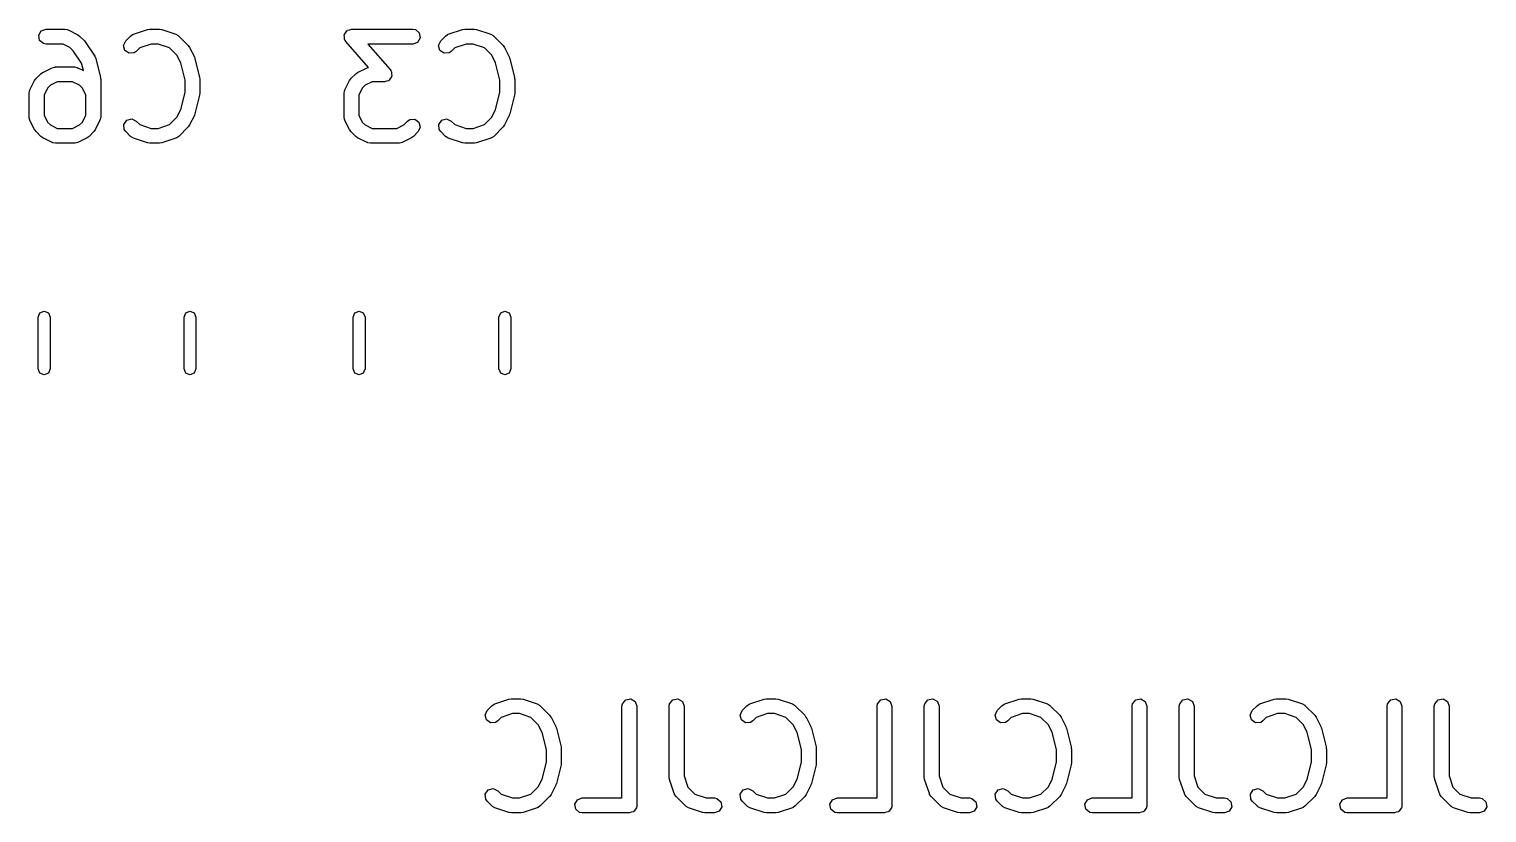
# Model space of a CAD drawing. Extents: x 26 to 45, y -136 to -27.
# Drawn here: x 26.44 to 41.14, y -135.78 to -127.88 of the extents above; entities that cross this region are included whole.
import ezdxf

# ---------------------------------------------------------------- set-up
doc = ezdxf.new("R2010")
doc.units = 0
doc.layers.add('BLACK', color=7, linetype='CONTINUOUS')

msp = doc.modelspace()

# ---------------------------------------------------------------- linework, layer by layer
at = {"layer": 'BLACK', "linetype": 'CONTINUOUS'}
for p, q in [((26.5407, -127.944), (26.5663, -127.9)), ((26.5496, -127.995), (26.5407, -127.944)), ((26.5889, -128.028), (26.5496, -127.995)), ((26.5663, -127.9), (26.6145, -127.882)), ((26.6145, -127.882), (26.805, -127.882)), ((26.805, -127.882), (26.8307, -127.887)), ((26.8307, -127.887), (26.8341, -127.89)), ((26.8341, -127.89), (26.8385, -127.89)), ((26.8385, -127.89), (26.9338, -127.938)), ((26.9338, -127.938), (26.9518, -127.951)), ((26.9518, -127.951), (26.9533, -127.952)), ((26.9533, -127.952), (27.0009, -128)), ((27.0009, -128), (27.0074, -128.009)), ((27.0074, -128.009), (27.0103, -128.011)), ((27.0103, -128.011), (27.1055, -128.154)), ((27.397, -128.046), (27.4186, -128)), ((27.4186, -128), (27.4663, -127.952)), ((27.4663, -127.952), (27.4876, -127.937)), ((27.4876, -127.937), (27.4921, -127.937)), ((27.4921, -127.937), (27.4956, -127.934)), ((27.4956, -127.934), (27.6384, -127.886)), ((27.6384, -127.886), (27.6606, -127.883)), ((27.6606, -127.883), (27.6621, -127.882)), ((27.6621, -127.882), (27.7574, -127.882)), ((27.7574, -127.882), (27.7795, -127.886)), ((27.7795, -127.886), (27.7811, -127.886)), ((27.7811, -127.886), (27.924, -127.934)), ((27.924, -127.934), (27.9469, -127.946)), ((27.9469, -127.946), (27.9492, -127.95)), ((27.9492, -127.95), (27.9533, -127.952)), ((27.9533, -127.952), (28.0485, -128.047)), ((29.6204, -127.944), (29.6234, -127.939)), ((29.6239, -127.964), (29.6204, -127.944)), ((29.6233, -127.933), (29.636, -127.917)), ((29.6234, -127.939), (29.6233, -127.933)), ((29.6244, -127.984), (29.6239, -127.964)), ((29.6288, -127.992), (29.6244, -127.984)), ((29.6293, -127.995), (29.6288, -127.992)), ((29.632, -127.997), (29.6293, -127.995)), ((29.6378, -128.007), (29.632, -127.997)), ((29.636, -127.917), (29.6461, -127.9)), ((29.8655, -128.267), (29.6378, -128.007)), ((29.6461, -127.9), (29.6517, -127.898)), ((29.6517, -127.898), (29.6554, -127.893)), ((29.6554, -127.893), (29.6753, -127.889)), ((29.6753, -127.889), (29.6943, -127.882)), ((29.6943, -127.882), (30.3133, -127.882)), ((30.3133, -127.882), (30.339, -127.887)), ((30.3615, -128.015), (30.3133, -128.032)), ((30.339, -127.887), (30.3783, -127.92)), ((30.3872, -127.97), (30.3615, -128.015)), ((30.3783, -127.92), (30.3872, -127.97)), ((30.572, -128.046), (30.5936, -128)), ((30.5936, -128), (30.6413, -127.952)), ((30.6413, -127.952), (30.6626, -127.937)), ((30.6626, -127.937), (30.6671, -127.937)), ((30.6671, -127.937), (30.6706, -127.934)), ((30.6706, -127.934), (30.8134, -127.886)), ((30.8134, -127.886), (30.8356, -127.883)), ((30.8356, -127.883), (30.8371, -127.882)), ((30.8371, -127.882), (30.9324, -127.882)), ((30.9324, -127.882), (30.9545, -127.886)), ((30.9545, -127.886), (30.9561, -127.886)), ((30.9561, -127.886), (31.099, -127.934)), ((31.099, -127.934), (31.1219, -127.946)), ((31.1219, -127.946), (31.1242, -127.95)), ((31.1242, -127.95), (31.1283, -127.952)), ((31.1283, -127.952), (31.2235, -128.047)), ((26.6145, -128.032), (26.5889, -128.028)), ((26.7873, -128.032), (26.6145, -128.032)), ((26.8558, -128.067), (26.7873, -128.032)), ((26.8896, -128.1), (26.8558, -128.067)), ((26.9735, -128.226), (26.8896, -128.1)), ((27.1055, -128.154), (27.1156, -128.177)), ((27.4102, -128.096), (27.397, -128.046)), ((27.4523, -128.125), (27.4102, -128.096)), ((27.5034, -128.121), (27.4523, -128.125)), ((27.5247, -128.106), (27.5034, -128.121)), ((27.5598, -128.071), (27.5247, -128.106)), ((27.6743, -128.032), (27.5598, -128.071)), ((27.7452, -128.032), (27.6743, -128.032)), ((27.8597, -128.071), (27.7452, -128.032)), ((27.9338, -128.145), (27.8597, -128.071)), ((27.9723, -128.222), (27.9338, -128.145)), ((28.0485, -128.047), (28.0614, -128.066)), ((28.0614, -128.066), (28.0626, -128.067)), ((28.0626, -128.067), (28.1102, -128.162)), ((28.1102, -128.162), (28.1139, -128.174)), ((30.3133, -128.032), (29.8596, -128.032)), ((29.8596, -128.032), (30.0841, -128.289)), ((30.5852, -128.096), (30.572, -128.046)), ((30.6273, -128.125), (30.5852, -128.096)), ((30.6784, -128.121), (30.6273, -128.125)), ((30.6997, -128.106), (30.6784, -128.121)), ((30.7348, -128.071), (30.6997, -128.106)), ((30.8493, -128.032), (30.7348, -128.071)), ((30.9202, -128.032), (30.8493, -128.032)), ((31.0347, -128.071), (30.9202, -128.032)), ((31.1088, -128.145), (31.0347, -128.071)), ((31.1473, -128.222), (31.1088, -128.145)), ((31.2235, -128.047), (31.2364, -128.066)), ((31.2364, -128.066), (31.2376, -128.067)), ((31.2376, -128.067), (31.2852, -128.162)), ((31.2852, -128.162), (31.2889, -128.174)), ((26.581, -128.319), (26.6762, -128.271)), ((26.6762, -128.271), (26.7012, -128.264)), ((26.7012, -128.264), (26.7055, -128.265)), ((26.7055, -128.265), (26.7098, -128.263)), ((26.7098, -128.263), (26.9002, -128.263)), ((26.9002, -128.263), (26.9259, -128.268)), ((26.9259, -128.268), (26.9293, -128.271)), ((26.9293, -128.271), (26.9338, -128.271)), ((26.9338, -128.271), (26.992, -128.3)), ((26.992, -128.3), (26.9735, -128.226)), ((27.1156, -128.177), (27.1159, -128.177)), ((27.1159, -128.177), (27.1635, -128.368)), ((28.0157, -128.395), (27.9723, -128.222)), ((28.1139, -128.174), (28.1159, -128.177)), ((28.1159, -128.177), (28.1635, -128.368)), ((29.756, -128.319), (29.8512, -128.271)), ((29.8512, -128.271), (29.8655, -128.267)), ((30.0841, -128.289), (30.0899, -128.299)), ((30.0899, -128.299), (30.0926, -128.301)), ((30.0926, -128.301), (30.0931, -128.304)), ((30.0931, -128.304), (30.0975, -128.311)), ((31.1907, -128.395), (31.1473, -128.222)), ((31.2889, -128.174), (31.2909, -128.177)), ((31.2909, -128.177), (31.3385, -128.368)), ((26.4522, -128.495), (26.4998, -128.4)), ((26.4998, -128.4), (26.5132, -128.382)), ((26.5132, -128.382), (26.5139, -128.381)), ((26.5139, -128.381), (26.5615, -128.333)), ((26.5615, -128.333), (26.5799, -128.32)), ((26.5799, -128.32), (26.581, -128.319)), ((26.6589, -128.448), (26.6285, -128.478)), ((26.7275, -128.413), (26.6589, -128.448)), ((26.8825, -128.413), (26.7275, -128.413)), ((26.951, -128.448), (26.8825, -128.413)), ((26.9815, -128.478), (26.951, -128.448)), ((27.1635, -128.368), (27.1645, -128.383)), ((27.1645, -128.383), (27.1657, -128.386)), ((27.1657, -128.386), (27.1657, -128.767)), ((28.0157, -128.52), (28.0157, -128.395)), ((28.1635, -128.368), (28.1645, -128.383)), ((28.1645, -128.383), (28.1657, -128.386)), ((28.1657, -128.386), (28.1657, -128.529)), ((29.6272, -128.495), (29.6748, -128.4)), ((29.6748, -128.4), (29.6882, -128.382)), ((29.6882, -128.382), (29.6889, -128.381)), ((29.6889, -128.381), (29.7365, -128.333)), ((29.7365, -128.333), (29.7549, -128.32)), ((29.7549, -128.32), (29.756, -128.319)), ((29.8339, -128.448), (29.8035, -128.478)), ((29.9025, -128.413), (29.8339, -128.448)), ((30.0276, -128.413), (29.9025, -128.413)), ((30.0466, -128.406), (30.0276, -128.413)), ((30.0665, -128.402), (30.0466, -128.406)), ((30.0702, -128.398), (30.0665, -128.402)), ((30.0758, -128.396), (30.0702, -128.398)), ((30.0859, -128.378), (30.0758, -128.396)), ((30.0986, -128.363), (30.0859, -128.378)), ((30.0975, -128.311), (30.098, -128.331)), ((30.098, -128.331), (30.1015, -128.351)), ((30.1015, -128.351), (30.0985, -128.357)), ((30.0985, -128.357), (30.0986, -128.363)), ((31.1907, -128.52), (31.1907, -128.395)), ((31.3385, -128.368), (31.3395, -128.383)), ((31.3395, -128.383), (31.3407, -128.386)), ((31.3407, -128.386), (31.3407, -128.529)), ((26.4443, -128.529), (26.4488, -128.503)), ((26.4443, -128.767), (26.4443, -128.529)), ((26.4488, -128.503), (26.4517, -128.5)), ((26.4517, -128.5), (26.4522, -128.495)), ((26.6285, -128.478), (26.5943, -128.547)), ((26.5943, -128.547), (26.5943, -128.749)), ((27.0157, -128.547), (26.9815, -128.478)), ((27.0157, -128.749), (27.0157, -128.547)), ((27.9723, -128.693), (28.0157, -128.52)), ((28.1635, -128.547), (28.1159, -128.737)), ((28.1657, -128.529), (28.1631, -128.544)), ((28.1631, -128.544), (28.1635, -128.547)), ((29.6193, -128.529), (29.6238, -128.503)), ((29.6193, -128.767), (29.6193, -128.529)), ((29.6238, -128.503), (29.6267, -128.5)), ((29.6267, -128.5), (29.6272, -128.495)), ((29.8035, -128.478), (29.7693, -128.547)), ((29.7693, -128.547), (29.7693, -128.749)), ((31.1473, -128.693), (31.1907, -128.52)), ((31.3385, -128.547), (31.2909, -128.737)), ((31.3407, -128.529), (31.3381, -128.544)), ((31.3381, -128.544), (31.3385, -128.547)), ((26.5943, -128.749), (26.6285, -128.818)), ((26.9815, -128.818), (27.0157, -128.749)), ((27.9338, -128.77), (27.9723, -128.693)), ((28.1106, -128.749), (28.1102, -128.753)), ((28.1159, -128.737), (28.1106, -128.749)), ((29.7693, -128.749), (29.8035, -128.818)), ((31.1088, -128.77), (31.1473, -128.693)), ((31.2856, -128.749), (31.2852, -128.753)), ((31.2909, -128.737), (31.2856, -128.749)), ((26.4458, -128.771), (26.4443, -128.767)), ((26.4448, -128.775), (26.4458, -128.771)), ((26.4522, -128.8), (26.4448, -128.775)), ((26.4998, -128.896), (26.4522, -128.8)), ((26.501, -128.897), (26.4998, -128.896)), ((26.5139, -128.915), (26.501, -128.897)), ((26.6285, -128.818), (26.6589, -128.848)), ((26.6589, -128.848), (26.7275, -128.882)), ((26.7275, -128.882), (26.8825, -128.882)), ((26.8825, -128.882), (26.951, -128.848)), ((26.951, -128.848), (26.9815, -128.818)), ((27.1102, -128.896), (27.0968, -128.914)), ((27.1578, -128.8), (27.1102, -128.896)), ((27.1583, -128.796), (27.1578, -128.8)), ((27.1612, -128.793), (27.1583, -128.796)), ((27.1657, -128.767), (27.1612, -128.793)), ((27.3992, -128.843), (27.4286, -128.801)), ((27.4037, -128.894), (27.3992, -128.843)), ((27.4186, -128.915), (27.4037, -128.894)), ((27.4286, -128.801), (27.4782, -128.787)), ((27.4782, -128.787), (27.5247, -128.809)), ((27.5247, -128.809), (27.5598, -128.844)), ((27.5598, -128.844), (27.6743, -128.882)), ((27.6743, -128.882), (27.7452, -128.882)), ((27.7452, -128.882), (27.8597, -128.844)), ((27.8597, -128.844), (27.9338, -128.77)), ((28.0485, -128.868), (27.9533, -128.963)), ((28.0492, -128.866), (28.0485, -128.868)), ((28.0626, -128.848), (28.0492, -128.866)), ((28.1102, -128.753), (28.0626, -128.848)), ((29.6208, -128.771), (29.6193, -128.767)), ((29.6198, -128.775), (29.6208, -128.771)), ((29.6272, -128.8), (29.6198, -128.775)), ((29.6748, -128.896), (29.6272, -128.8)), ((29.676, -128.897), (29.6748, -128.896)), ((29.6889, -128.915), (29.676, -128.897)), ((29.8035, -128.818), (29.8339, -128.848)), ((29.8339, -128.848), (29.9025, -128.882)), ((29.9025, -128.882), (30.1528, -128.882)), ((30.1528, -128.882), (30.2213, -128.848)), ((30.2213, -128.848), (30.2603, -128.809)), ((30.2603, -128.809), (30.2816, -128.794)), ((30.2816, -128.794), (30.3327, -128.79)), ((30.3327, -128.79), (30.3748, -128.819)), ((30.388, -128.869), (30.3664, -128.915)), ((30.3748, -128.819), (30.388, -128.869)), ((30.5742, -128.843), (30.6036, -128.801)), ((30.5787, -128.894), (30.5742, -128.843)), ((30.5936, -128.915), (30.5787, -128.894)), ((30.6036, -128.801), (30.6532, -128.787)), ((30.6532, -128.787), (30.6997, -128.809)), ((30.6997, -128.809), (30.7348, -128.844)), ((30.7348, -128.844), (30.8493, -128.882)), ((30.8493, -128.882), (30.9202, -128.882)), ((30.9202, -128.882), (31.0347, -128.844)), ((31.0347, -128.844), (31.1088, -128.77)), ((31.2235, -128.868), (31.1283, -128.963)), ((31.2242, -128.866), (31.2235, -128.868)), ((31.2376, -128.848), (31.2242, -128.866)), ((31.2852, -128.753), (31.2376, -128.848)), ((26.5615, -128.963), (26.5139, -128.915)), ((26.563, -128.963), (26.5615, -128.963)), ((26.581, -128.977), (26.563, -128.963)), ((26.6762, -129.024), (26.581, -128.977)), ((26.6807, -129.025), (26.6762, -129.024)), ((26.6841, -129.028), (26.6807, -129.025)), ((26.7098, -129.032), (26.6841, -129.028)), ((26.9002, -129.032), (26.7098, -129.032)), ((26.9045, -129.031), (26.9002, -129.032)), ((26.9088, -129.032), (26.9045, -129.031)), ((26.9338, -129.024), (26.9088, -129.032)), ((27.029, -128.977), (26.9338, -129.024)), ((27.0301, -128.976), (27.029, -128.977)), ((27.0485, -128.963), (27.0301, -128.976)), ((27.0961, -128.915), (27.0485, -128.963)), ((27.0968, -128.914), (27.0961, -128.915)), ((27.4663, -128.963), (27.4186, -128.915)), ((27.4703, -128.965), (27.4663, -128.963)), ((27.4727, -128.969), (27.4703, -128.965)), ((27.4956, -128.981), (27.4727, -128.969)), ((27.6384, -129.029), (27.4956, -128.981)), ((27.6401, -129.028), (27.6384, -129.029)), ((27.6621, -129.032), (27.6401, -129.028)), ((27.7574, -129.032), (27.6621, -129.032)), ((27.7589, -129.032), (27.7574, -129.032)), ((27.7811, -129.029), (27.7589, -129.032)), ((27.924, -128.981), (27.7811, -129.029)), ((27.9275, -128.978), (27.924, -128.981)), ((27.9319, -128.978), (27.9275, -128.978)), ((27.9533, -128.963), (27.9319, -128.978)), ((29.7365, -128.963), (29.6889, -128.915)), ((29.738, -128.963), (29.7365, -128.963)), ((29.756, -128.977), (29.738, -128.963)), ((29.8512, -129.024), (29.756, -128.977)), ((29.8557, -129.025), (29.8512, -129.024)), ((29.8591, -129.028), (29.8557, -129.025)), ((29.8848, -129.032), (29.8591, -129.028)), ((30.1705, -129.032), (29.8848, -129.032)), ((30.1747, -129.031), (30.1705, -129.032)), ((30.1791, -129.032), (30.1747, -129.031)), ((30.204, -129.024), (30.1791, -129.032)), ((30.2993, -128.977), (30.204, -129.024)), ((30.3004, -128.976), (30.2993, -128.977)), ((30.3187, -128.963), (30.3004, -128.976)), ((30.3664, -128.915), (30.3187, -128.963)), ((30.6413, -128.963), (30.5936, -128.915)), ((30.6453, -128.965), (30.6413, -128.963)), ((30.6477, -128.969), (30.6453, -128.965)), ((30.6706, -128.981), (30.6477, -128.969)), ((30.8134, -129.029), (30.6706, -128.981)), ((30.8151, -129.028), (30.8134, -129.029)), ((30.8371, -129.032), (30.8151, -129.028)), ((30.9324, -129.032), (30.8371, -129.032)), ((30.9339, -129.032), (30.9324, -129.032)), ((30.9561, -129.029), (30.9339, -129.032)), ((31.099, -128.981), (30.9561, -129.029)), ((31.1025, -128.978), (31.099, -128.981)), ((31.1069, -128.978), (31.1025, -128.978)), ((31.1283, -128.963), (31.1069, -128.978)), ((26.536, -130.784), (26.5536, -130.741)), ((26.536, -131.306), (26.536, -130.784)), ((26.5536, -130.741), (26.596, -130.724)), ((26.596, -130.724), (26.6384, -130.741)), ((26.6384, -130.741), (26.656, -130.784)), ((26.656, -130.784), (26.656, -131.306)), ((28.006, -130.784), (28.0236, -130.741)), ((28.006, -131.306), (28.006, -130.784)), ((28.0236, -130.741), (28.066, -130.724)), ((28.066, -130.724), (28.1084, -130.741)), ((28.1084, -130.741), (28.126, -130.784)), ((28.126, -130.784), (28.126, -131.306)), ((29.711, -130.784), (29.7286, -130.741)), ((29.711, -131.306), (29.711, -130.784)), ((29.7286, -130.741), (29.771, -130.724)), ((29.771, -130.724), (29.8134, -130.741)), ((29.8134, -130.741), (29.831, -130.784)), ((29.831, -130.784), (29.831, -131.306)), ((31.181, -130.784), (31.1986, -130.741)), ((31.181, -131.306), (31.181, -130.784)), ((31.1986, -130.741), (31.241, -130.724)), ((31.241, -130.724), (31.2834, -130.741)), ((31.2834, -130.741), (31.301, -130.784)), ((31.301, -130.784), (31.301, -131.306)), ((26.5536, -131.349), (26.536, -131.306)), ((26.596, -131.366), (26.5536, -131.349)), ((26.6384, -131.349), (26.596, -131.366)), ((26.656, -131.306), (26.6384, -131.349)), ((28.0236, -131.349), (28.006, -131.306)), ((28.066, -131.366), (28.0236, -131.349)), ((28.1084, -131.349), (28.066, -131.366)), ((28.126, -131.306), (28.1084, -131.349)), ((29.7286, -131.349), (29.711, -131.306)), ((29.771, -131.366), (29.7286, -131.349)), ((29.8134, -131.349), (29.771, -131.366)), ((29.831, -131.306), (29.8134, -131.349)), ((31.1986, -131.349), (31.181, -131.306)), ((31.241, -131.366), (31.1986, -131.349)), ((31.2834, -131.349), (31.241, -131.366)), ((31.301, -131.306), (31.2834, -131.349)), ((31.0409, -134.796), (31.0626, -134.75)), ((31.0626, -134.75), (31.1102, -134.702)), ((31.1102, -134.702), (31.1315, -134.687)), ((31.1315, -134.687), (31.136, -134.687)), ((31.136, -134.687), (31.1395, -134.684)), ((31.1395, -134.684), (31.2824, -134.636)), ((31.2824, -134.636), (31.3046, -134.633)), ((31.3046, -134.633), (31.3061, -134.632)), ((31.3061, -134.632), (31.4013, -134.632)), ((31.4013, -134.632), (31.4234, -134.636)), ((31.4234, -134.636), (31.4251, -134.636)), ((31.4251, -134.636), (31.5679, -134.684)), ((31.5679, -134.684), (31.5908, -134.696)), ((31.5908, -134.696), (31.5932, -134.7)), ((31.5932, -134.7), (31.5972, -134.702)), ((31.5972, -134.702), (31.6925, -134.797)), ((32.4216, -134.707), (32.4261, -134.682)), ((32.4216, -135.632), (32.4216, -134.707)), ((32.4261, -134.682), (32.4591, -134.642)), ((32.4591, -134.642), (32.5096, -134.634)), ((32.5096, -134.634), (32.554, -134.659)), ((32.554, -134.659), (32.5716, -134.707)), ((32.5716, -134.707), (32.5716, -135.707)), ((32.8978, -134.707), (32.9023, -134.682)), ((32.8978, -135.422), (32.8978, -134.707)), ((32.9023, -134.682), (32.9353, -134.642)), ((32.9353, -134.642), (32.9858, -134.634)), ((32.9858, -134.634), (33.0302, -134.659)), ((33.0302, -134.659), (33.0478, -134.707)), ((33.0478, -134.707), (33.0478, -135.409)), ((33.6123, -134.796), (33.634, -134.75)), ((33.634, -134.75), (33.6816, -134.702)), ((33.6816, -134.702), (33.703, -134.687)), ((33.703, -134.687), (33.7074, -134.687)), ((33.7074, -134.687), (33.7109, -134.684)), ((33.7109, -134.684), (33.8538, -134.636)), ((33.8538, -134.636), (33.876, -134.633)), ((33.876, -134.633), (33.8775, -134.632)), ((33.8775, -134.632), (33.9728, -134.632)), ((33.9728, -134.632), (33.9948, -134.636)), ((33.9948, -134.636), (33.9965, -134.636)), ((33.9965, -134.636), (34.1393, -134.684)), ((34.1393, -134.684), (34.1622, -134.696)), ((34.1622, -134.696), (34.1646, -134.7)), ((34.1646, -134.7), (34.1687, -134.702)), ((34.1687, -134.702), (34.2639, -134.797)), ((34.993, -134.707), (34.9975, -134.682)), ((34.993, -135.632), (34.993, -134.707)), ((34.9975, -134.682), (35.0305, -134.642)), ((35.0305, -134.642), (35.081, -134.634)), ((35.081, -134.634), (35.1255, -134.659)), ((35.1255, -134.659), (35.143, -134.707)), ((35.143, -134.707), (35.143, -135.707)), ((35.4692, -134.707), (35.4737, -134.682)), ((35.4692, -135.422), (35.4692, -134.707)), ((35.4737, -134.682), (35.5067, -134.642)), ((35.5067, -134.642), (35.5572, -134.634)), ((35.5572, -134.634), (35.6016, -134.659)), ((35.6016, -134.659), (35.6192, -134.707)), ((35.6192, -134.707), (35.6192, -135.409)), ((36.1838, -134.796), (36.2054, -134.75)), ((36.2054, -134.75), (36.2531, -134.702)), ((36.2531, -134.702), (36.2744, -134.687)), ((36.2744, -134.687), (36.2789, -134.687)), ((36.2789, -134.687), (36.2824, -134.684)), ((36.2824, -134.684), (36.4252, -134.636)), ((36.4252, -134.636), (36.4474, -134.633)), ((36.4474, -134.633), (36.449, -134.632)), ((36.449, -134.632), (36.5442, -134.632)), ((36.5442, -134.632), (36.5663, -134.636)), ((36.5663, -134.636), (36.5679, -134.636)), ((36.5679, -134.636), (36.7108, -134.684)), ((36.7108, -134.684), (36.7337, -134.696)), ((36.7337, -134.696), (36.736, -134.7)), ((36.736, -134.7), (36.7401, -134.702)), ((36.7401, -134.702), (36.8353, -134.797)), ((37.5644, -134.707), (37.569, -134.682)), ((37.5644, -135.632), (37.5644, -134.707)), ((37.569, -134.682), (37.6019, -134.642)), ((37.6019, -134.642), (37.6525, -134.634)), ((37.6525, -134.634), (37.6969, -134.659)), ((37.6969, -134.659), (37.7144, -134.707)), ((37.7144, -134.707), (37.7144, -135.707)), ((38.0406, -134.707), (38.0451, -134.682)), ((38.0406, -135.422), (38.0406, -134.707)), ((38.0451, -134.682), (38.0781, -134.642)), ((38.0781, -134.642), (38.1286, -134.634)), ((38.1286, -134.634), (38.1731, -134.659)), ((38.1731, -134.659), (38.1906, -134.707)), ((38.1906, -134.707), (38.1906, -135.409)), ((38.7552, -134.796), (38.7769, -134.75)), ((38.7769, -134.75), (38.8245, -134.702)), ((38.8245, -134.702), (38.8458, -134.687)), ((38.8458, -134.687), (38.8503, -134.687)), ((38.8503, -134.687), (38.8538, -134.684)), ((38.8538, -134.684), (38.9967, -134.636)), ((38.9967, -134.636), (39.0188, -134.633)), ((39.0188, -134.633), (39.0204, -134.632)), ((39.0204, -134.632), (39.1156, -134.632)), ((39.1156, -134.632), (39.1377, -134.636)), ((39.1377, -134.636), (39.1393, -134.636)), ((39.1393, -134.636), (39.2822, -134.684)), ((39.2822, -134.684), (39.3051, -134.696)), ((39.3051, -134.696), (39.3074, -134.7)), ((39.3074, -134.7), (39.3115, -134.702)), ((39.3115, -134.702), (39.4067, -134.797)), ((40.1359, -134.707), (40.1404, -134.682)), ((40.1359, -135.632), (40.1359, -134.707)), ((40.1404, -134.682), (40.1734, -134.642)), ((40.1734, -134.642), (40.2239, -134.634)), ((40.2239, -134.634), (40.2683, -134.659)), ((40.2683, -134.659), (40.2859, -134.707)), ((40.2859, -134.707), (40.2859, -135.707)), ((40.612, -134.707), (40.6166, -134.682)), ((40.612, -135.422), (40.612, -134.707)), ((40.6166, -134.682), (40.6495, -134.642)), ((40.6495, -134.642), (40.7001, -134.634)), ((40.7001, -134.634), (40.7445, -134.659)), ((40.7445, -134.659), (40.762, -134.707)), ((40.762, -134.707), (40.762, -135.409)), ((31.0542, -134.846), (31.0409, -134.796)), ((31.0962, -134.875), (31.0542, -134.846)), ((31.1473, -134.871), (31.0962, -134.875)), ((31.1687, -134.856), (31.1473, -134.871)), ((31.2038, -134.821), (31.1687, -134.856)), ((31.3183, -134.782), (31.2038, -134.821)), ((31.3892, -134.782), (31.3183, -134.782)), ((31.5037, -134.821), (31.3892, -134.782)), ((31.5778, -134.895), (31.5037, -134.821)), ((31.6163, -134.972), (31.5778, -134.895)), ((31.6925, -134.797), (31.7053, -134.816)), ((31.7053, -134.816), (31.7065, -134.817)), ((31.7065, -134.817), (31.7541, -134.912)), ((31.7541, -134.912), (31.7578, -134.924)), ((33.6256, -134.846), (33.6123, -134.796)), ((33.6676, -134.875), (33.6256, -134.846)), ((33.7187, -134.871), (33.6676, -134.875)), ((33.7401, -134.856), (33.7187, -134.871)), ((33.7752, -134.821), (33.7401, -134.856)), ((33.8897, -134.782), (33.7752, -134.821)), ((33.9606, -134.782), (33.8897, -134.782)), ((34.0751, -134.821), (33.9606, -134.782)), ((34.1492, -134.895), (34.0751, -134.821)), ((34.1877, -134.972), (34.1492, -134.895)), ((34.2639, -134.797), (34.2768, -134.816)), ((34.2768, -134.816), (34.2779, -134.817)), ((34.2779, -134.817), (34.3256, -134.912)), ((34.3256, -134.912), (34.3292, -134.924)), ((36.197, -134.846), (36.1838, -134.796)), ((36.2391, -134.875), (36.197, -134.846)), ((36.2902, -134.871), (36.2391, -134.875)), ((36.3115, -134.856), (36.2902, -134.871)), ((36.3466, -134.821), (36.3115, -134.856)), ((36.4611, -134.782), (36.3466, -134.821)), ((36.532, -134.782), (36.4611, -134.782)), ((36.6465, -134.821), (36.532, -134.782)), ((36.7206, -134.895), (36.6465, -134.821)), ((36.7591, -134.972), (36.7206, -134.895)), ((36.8353, -134.797), (36.8482, -134.816)), ((36.8482, -134.816), (36.8494, -134.817)), ((36.8494, -134.817), (36.897, -134.912)), ((36.897, -134.912), (36.9007, -134.924)), ((38.7685, -134.846), (38.7552, -134.796)), ((38.8105, -134.875), (38.7685, -134.846)), ((38.8616, -134.871), (38.8105, -134.875)), ((38.8829, -134.856), (38.8616, -134.871)), ((38.918, -134.821), (38.8829, -134.856)), ((39.0326, -134.782), (38.918, -134.821)), ((39.1034, -134.782), (39.0326, -134.782)), ((39.218, -134.821), (39.1034, -134.782)), ((39.2921, -134.895), (39.218, -134.821)), ((39.3306, -134.972), (39.2921, -134.895)), ((39.4067, -134.797), (39.4196, -134.816)), ((39.4196, -134.816), (39.4208, -134.817)), ((39.4208, -134.817), (39.4684, -134.912)), ((39.4684, -134.912), (39.4721, -134.924)), ((31.6597, -135.145), (31.6163, -134.972)), ((31.7578, -134.924), (31.7598, -134.927)), ((31.7598, -134.927), (31.8074, -135.118)), ((34.2311, -135.145), (34.1877, -134.972)), ((34.3292, -134.924), (34.3312, -134.927)), ((34.3312, -134.927), (34.3789, -135.118)), ((36.8025, -135.145), (36.7591, -134.972)), ((36.9007, -134.924), (36.9027, -134.927)), ((36.9027, -134.927), (36.9503, -135.118)), ((39.374, -135.145), (39.3306, -134.972)), ((39.4721, -134.924), (39.4741, -134.927)), ((39.4741, -134.927), (39.5217, -135.118)), ((31.6597, -135.27), (31.6597, -135.145)), ((31.8074, -135.118), (31.8085, -135.133)), ((31.8085, -135.133), (31.8097, -135.136)), ((31.8097, -135.136), (31.8097, -135.279)), ((34.2311, -135.27), (34.2311, -135.145)), ((34.3789, -135.118), (34.3799, -135.133)), ((34.3799, -135.133), (34.3811, -135.136)), ((34.3811, -135.136), (34.3811, -135.279)), ((36.8025, -135.27), (36.8025, -135.145)), ((36.9503, -135.118), (36.9513, -135.133)), ((36.9513, -135.133), (36.9525, -135.136)), ((36.9525, -135.136), (36.9525, -135.279)), ((39.374, -135.27), (39.374, -135.145)), ((39.5217, -135.118), (39.5228, -135.133)), ((39.5228, -135.133), (39.524, -135.136)), ((39.524, -135.136), (39.524, -135.279)), ((31.6163, -135.443), (31.6597, -135.27)), ((31.8074, -135.297), (31.7598, -135.487)), ((31.8097, -135.279), (31.8071, -135.294)), ((31.8071, -135.294), (31.8074, -135.297)), ((34.1877, -135.443), (34.2311, -135.27)), ((34.3789, -135.297), (34.3312, -135.487)), ((34.3811, -135.279), (34.3785, -135.294)), ((34.3785, -135.294), (34.3789, -135.297)), ((36.7591, -135.443), (36.8025, -135.27)), ((36.9503, -135.297), (36.9027, -135.487)), ((36.9525, -135.279), (36.9499, -135.294)), ((36.9499, -135.294), (36.9503, -135.297)), ((39.3306, -135.443), (39.374, -135.27)), ((39.5217, -135.297), (39.4741, -135.487)), ((39.524, -135.279), (39.5214, -135.294)), ((39.5214, -135.294), (39.5217, -135.297)), ((31.5778, -135.52), (31.6163, -135.443)), ((31.7541, -135.503), (31.7065, -135.598)), ((31.7545, -135.499), (31.7541, -135.503)), ((31.7598, -135.487), (31.7545, -135.499)), ((32.8983, -135.423), (32.8978, -135.422)), ((32.9016, -135.445), (32.8983, -135.423)), ((32.9492, -135.588), (32.9016, -135.445)), ((33.0478, -135.409), (33.0859, -135.524)), ((34.1492, -135.52), (34.1877, -135.443)), ((34.3256, -135.503), (34.2779, -135.598)), ((34.326, -135.499), (34.3256, -135.503)), ((34.3312, -135.487), (34.326, -135.499)), ((35.4697, -135.423), (35.4692, -135.422)), ((35.473, -135.445), (35.4697, -135.423)), ((35.5207, -135.588), (35.473, -135.445)), ((35.6192, -135.409), (35.6574, -135.524)), ((36.7206, -135.52), (36.7591, -135.443)), ((36.897, -135.503), (36.8494, -135.598)), ((36.8974, -135.499), (36.897, -135.503)), ((36.9027, -135.487), (36.8974, -135.499)), ((38.0412, -135.423), (38.0406, -135.422)), ((38.0445, -135.445), (38.0412, -135.423)), ((38.0921, -135.588), (38.0445, -135.445)), ((38.1906, -135.409), (38.2288, -135.524)), ((39.2921, -135.52), (39.3306, -135.443)), ((39.4684, -135.503), (39.4208, -135.598)), ((39.4688, -135.499), (39.4684, -135.503)), ((39.4741, -135.487), (39.4688, -135.499)), ((40.6126, -135.423), (40.612, -135.422)), ((40.6159, -135.445), (40.6126, -135.423)), ((40.6635, -135.588), (40.6159, -135.445)), ((40.762, -135.409), (40.8002, -135.524)), ((31.0432, -135.593), (31.0726, -135.551)), ((31.0476, -135.644), (31.0432, -135.593)), ((31.0626, -135.665), (31.0476, -135.644)), ((31.0726, -135.551), (31.1222, -135.537)), ((31.1222, -135.537), (31.1687, -135.559)), ((31.1687, -135.559), (31.2038, -135.594)), ((31.2038, -135.594), (31.3183, -135.632)), ((31.3183, -135.632), (31.3892, -135.632)), ((31.3892, -135.632), (31.5037, -135.594)), ((31.5037, -135.594), (31.5778, -135.52)), ((31.6925, -135.618), (31.5972, -135.713)), ((31.6932, -135.616), (31.6925, -135.618)), ((31.7065, -135.598), (31.6932, -135.616)), ((31.9465, -135.694), (31.9722, -135.65)), ((31.9722, -135.65), (32.0204, -135.632)), ((32.0204, -135.632), (32.4216, -135.632)), ((32.952, -135.592), (32.9492, -135.588)), ((32.9524, -135.596), (32.952, -135.592)), ((32.9673, -135.618), (32.9524, -135.596)), ((33.0626, -135.713), (32.9673, -135.618)), ((33.0859, -135.524), (33.1561, -135.594)), ((33.1561, -135.594), (33.2706, -135.632)), ((33.2706, -135.632), (33.3537, -135.632)), ((33.3537, -135.632), (33.3794, -135.637)), ((33.3794, -135.637), (33.4187, -135.67)), ((33.6146, -135.593), (33.644, -135.551)), ((33.6191, -135.644), (33.6146, -135.593)), ((33.634, -135.665), (33.6191, -135.644)), ((33.644, -135.551), (33.6936, -135.537)), ((33.6936, -135.537), (33.7401, -135.559)), ((33.7401, -135.559), (33.7752, -135.594)), ((33.7752, -135.594), (33.8897, -135.632)), ((33.8897, -135.632), (33.9606, -135.632)), ((33.9606, -135.632), (34.0751, -135.594)), ((34.0751, -135.594), (34.1492, -135.52)), ((34.2639, -135.618), (34.1687, -135.713)), ((34.2646, -135.616), (34.2639, -135.618)), ((34.2779, -135.598), (34.2646, -135.616)), ((34.5179, -135.694), (34.5436, -135.65)), ((34.5436, -135.65), (34.5918, -135.632)), ((34.5918, -135.632), (34.993, -135.632)), ((35.5234, -135.592), (35.5207, -135.588)), ((35.5238, -135.596), (35.5234, -135.592)), ((35.5388, -135.618), (35.5238, -135.596)), ((35.634, -135.713), (35.5388, -135.618)), ((35.6574, -135.524), (35.7276, -135.594)), ((35.7276, -135.594), (35.8421, -135.632)), ((35.8421, -135.632), (35.9251, -135.632)), ((35.9251, -135.632), (35.9508, -135.637)), ((35.9508, -135.637), (35.9901, -135.67)), ((36.186, -135.593), (36.2155, -135.551)), ((36.1905, -135.644), (36.186, -135.593)), ((36.2054, -135.665), (36.1905, -135.644)), ((36.2155, -135.551), (36.265, -135.537)), ((36.265, -135.537), (36.3115, -135.559)), ((36.3115, -135.559), (36.3466, -135.594)), ((36.3466, -135.594), (36.4611, -135.632)), ((36.4611, -135.632), (36.532, -135.632)), ((36.532, -135.632), (36.6465, -135.594)), ((36.6465, -135.594), (36.7206, -135.52)), ((36.8353, -135.618), (36.7401, -135.713)), ((36.836, -135.616), (36.8353, -135.618)), ((36.8494, -135.598), (36.836, -135.616)), ((37.0894, -135.694), (37.115, -135.65)), ((37.115, -135.65), (37.1632, -135.632)), ((37.1632, -135.632), (37.5644, -135.632)), ((38.0949, -135.592), (38.0921, -135.588)), ((38.0953, -135.596), (38.0949, -135.592)), ((38.1102, -135.618), (38.0953, -135.596)), ((38.2054, -135.713), (38.1102, -135.618)), ((38.2288, -135.524), (38.299, -135.594)), ((38.299, -135.594), (38.4135, -135.632)), ((38.4135, -135.632), (38.4966, -135.632)), ((38.4966, -135.632), (38.5222, -135.637)), ((38.5222, -135.637), (38.5615, -135.67)), ((38.7575, -135.593), (38.7869, -135.551)), ((38.7619, -135.644), (38.7575, -135.593)), ((38.7769, -135.665), (38.7619, -135.644)), ((38.7869, -135.551), (38.8364, -135.537)), ((38.8364, -135.537), (38.8829, -135.559)), ((38.8829, -135.559), (38.918, -135.594)), ((38.918, -135.594), (39.0326, -135.632)), ((39.0326, -135.632), (39.1034, -135.632)), ((39.1034, -135.632), (39.218, -135.594)), ((39.218, -135.594), (39.2921, -135.52)), ((39.4067, -135.618), (39.3115, -135.713)), ((39.4074, -135.616), (39.4067, -135.618)), ((39.4208, -135.598), (39.4074, -135.616)), ((39.6608, -135.694), (39.6865, -135.65)), ((39.6865, -135.65), (39.7347, -135.632)), ((39.7347, -135.632), (40.1359, -135.632)), ((40.6663, -135.592), (40.6635, -135.588)), ((40.6667, -135.596), (40.6663, -135.592)), ((40.6816, -135.618), (40.6667, -135.596)), ((40.7769, -135.713), (40.6816, -135.618)), ((40.8002, -135.524), (40.8704, -135.594)), ((40.8704, -135.594), (40.9849, -135.632)), ((40.9849, -135.632), (41.068, -135.632)), ((41.068, -135.632), (41.0937, -135.637)), ((41.0937, -135.637), (41.133, -135.67)), ((31.1102, -135.713), (31.0626, -135.665)), ((31.1143, -135.715), (31.1102, -135.713)), ((31.1166, -135.719), (31.1143, -135.715)), ((31.1395, -135.731), (31.1166, -135.719)), ((31.2824, -135.779), (31.1395, -135.731)), ((31.284, -135.778), (31.2824, -135.779)), ((31.3061, -135.782), (31.284, -135.778)), ((31.4013, -135.782), (31.3061, -135.782)), ((31.4029, -135.782), (31.4013, -135.782)), ((31.425, -135.779), (31.4029, -135.782)), ((31.5679, -135.731), (31.425, -135.779)), ((31.5714, -135.728), (31.5679, -135.731)), ((31.5759, -135.728), (31.5714, -135.728)), ((31.5972, -135.713), (31.5759, -135.728)), ((31.9554, -135.745), (31.9465, -135.694)), ((31.9947, -135.778), (31.9554, -135.745)), ((32.0204, -135.782), (31.9947, -135.778)), ((32.4966, -135.782), (32.0204, -135.782)), ((32.5149, -135.776), (32.4966, -135.782)), ((32.5341, -135.772), (32.5149, -135.776)), ((32.5384, -135.767), (32.5341, -135.772)), ((32.5448, -135.765), (32.5384, -135.767)), ((32.5545, -135.748), (32.5448, -135.765)), ((32.567, -135.733), (32.5545, -135.748)), ((32.5688, -135.723), (32.567, -135.733)), ((32.5704, -135.72), (32.5688, -135.723)), ((32.5716, -135.707), (32.5699, -135.717)), ((32.5699, -135.717), (32.5704, -135.72)), ((33.0667, -135.715), (33.0626, -135.713)), ((33.069, -135.719), (33.0667, -135.715)), ((33.0919, -135.731), (33.069, -135.719)), ((33.2348, -135.779), (33.0919, -135.731)), ((33.2364, -135.778), (33.2348, -135.779)), ((33.2585, -135.782), (33.2364, -135.778)), ((33.3537, -135.782), (33.2585, -135.782)), ((33.4019, -135.765), (33.3537, -135.782)), ((33.4276, -135.72), (33.4019, -135.765)), ((33.4187, -135.67), (33.4276, -135.72)), ((33.6816, -135.713), (33.634, -135.665)), ((33.6857, -135.715), (33.6816, -135.713)), ((33.688, -135.719), (33.6857, -135.715)), ((33.7109, -135.731), (33.688, -135.719)), ((33.8538, -135.779), (33.7109, -135.731)), ((33.8554, -135.778), (33.8538, -135.779)), ((33.8775, -135.782), (33.8554, -135.778)), ((33.9728, -135.782), (33.8775, -135.782)), ((33.9743, -135.782), (33.9728, -135.782)), ((33.9965, -135.779), (33.9743, -135.782)), ((34.1393, -135.731), (33.9965, -135.779)), ((34.1428, -135.728), (34.1393, -135.731)), ((34.1473, -135.728), (34.1428, -135.728)), ((34.1687, -135.713), (34.1473, -135.728)), ((34.5269, -135.745), (34.5179, -135.694)), ((34.5662, -135.778), (34.5269, -135.745)), ((34.5918, -135.782), (34.5662, -135.778)), ((35.068, -135.782), (34.5918, -135.782)), ((35.0863, -135.776), (35.068, -135.782)), ((35.1055, -135.772), (35.0863, -135.776)), ((35.1099, -135.767), (35.1055, -135.772)), ((35.1162, -135.765), (35.1099, -135.767)), ((35.126, -135.748), (35.1162, -135.765)), ((35.1385, -135.733), (35.126, -135.748)), ((35.1402, -135.723), (35.1385, -135.733)), ((35.1419, -135.72), (35.1402, -135.723)), ((35.143, -135.707), (35.1413, -135.717)), ((35.1413, -135.717), (35.1419, -135.72)), ((35.6381, -135.715), (35.634, -135.713)), ((35.6404, -135.719), (35.6381, -135.715)), ((35.6633, -135.731), (35.6404, -135.719)), ((35.8062, -135.779), (35.6633, -135.731)), ((35.8078, -135.778), (35.8062, -135.779)), ((35.8299, -135.782), (35.8078, -135.778)), ((35.9251, -135.782), (35.8299, -135.782)), ((35.9734, -135.765), (35.9251, -135.782)), ((35.999, -135.72), (35.9734, -135.765)), ((35.9901, -135.67), (35.999, -135.72)), ((36.2531, -135.713), (36.2054, -135.665)), ((36.2571, -135.715), (36.2531, -135.713)), ((36.2595, -135.719), (36.2571, -135.715)), ((36.2824, -135.731), (36.2595, -135.719)), ((36.4252, -135.779), (36.2824, -135.731)), ((36.4269, -135.778), (36.4252, -135.779)), ((36.449, -135.782), (36.4269, -135.778)), ((36.5442, -135.782), (36.449, -135.782)), ((36.5457, -135.782), (36.5442, -135.782)), ((36.5679, -135.779), (36.5457, -135.782)), ((36.7108, -135.731), (36.5679, -135.779)), ((36.7143, -135.728), (36.7108, -135.731)), ((36.7187, -135.728), (36.7143, -135.728)), ((36.7401, -135.713), (36.7187, -135.728)), ((37.0983, -135.745), (37.0894, -135.694)), ((37.1376, -135.778), (37.0983, -135.745)), ((37.1632, -135.782), (37.1376, -135.778)), ((37.6394, -135.782), (37.1632, -135.782)), ((37.6577, -135.776), (37.6394, -135.782)), ((37.6769, -135.772), (37.6577, -135.776)), ((37.6813, -135.767), (37.6769, -135.772)), ((37.6876, -135.765), (37.6813, -135.767)), ((37.6974, -135.748), (37.6876, -135.765)), ((37.7099, -135.733), (37.6974, -135.748)), ((37.7116, -135.723), (37.7099, -135.733)), ((37.7133, -135.72), (37.7116, -135.723)), ((37.7144, -135.707), (37.7127, -135.717)), ((37.7127, -135.717), (37.7133, -135.72)), ((38.2095, -135.715), (38.2054, -135.713)), ((38.2119, -135.719), (38.2095, -135.715)), ((38.2348, -135.731), (38.2119, -135.719)), ((38.3776, -135.779), (38.2348, -135.731)), ((38.3792, -135.778), (38.3776, -135.779)), ((38.4013, -135.782), (38.3792, -135.778)), ((38.4966, -135.782), (38.4013, -135.782)), ((38.5448, -135.765), (38.4966, -135.782)), ((38.5704, -135.72), (38.5448, -135.765)), ((38.5615, -135.67), (38.5704, -135.72)), ((38.8245, -135.713), (38.7769, -135.665)), ((38.8286, -135.715), (38.8245, -135.713)), ((38.8309, -135.719), (38.8286, -135.715)), ((38.8538, -135.731), (38.8309, -135.719)), ((38.9967, -135.779), (38.8538, -135.731)), ((38.9983, -135.778), (38.9967, -135.779)), ((39.0204, -135.782), (38.9983, -135.778)), ((39.1156, -135.782), (39.0204, -135.782)), ((39.1172, -135.782), (39.1156, -135.782)), ((39.1393, -135.779), (39.1172, -135.782)), ((39.2822, -135.731), (39.1393, -135.779)), ((39.2857, -135.728), (39.2822, -135.731)), ((39.2902, -135.728), (39.2857, -135.728)), ((39.3115, -135.713), (39.2902, -135.728)), ((39.6697, -135.745), (39.6608, -135.694)), ((39.709, -135.778), (39.6697, -135.745)), ((39.7347, -135.782), (39.709, -135.778)), ((40.2109, -135.782), (39.7347, -135.782)), ((40.2292, -135.776), (40.2109, -135.782)), ((40.2484, -135.772), (40.2292, -135.776)), ((40.2527, -135.767), (40.2484, -135.772)), ((40.2591, -135.765), (40.2527, -135.767)), ((40.2688, -135.748), (40.2591, -135.765)), ((40.2813, -135.733), (40.2688, -135.748)), ((40.2831, -135.723), (40.2813, -135.733)), ((40.2847, -135.72), (40.2831, -135.723)), ((40.2859, -135.707), (40.2841, -135.717)), ((40.2841, -135.717), (40.2847, -135.72)), ((40.7809, -135.715), (40.7769, -135.713)), ((40.7833, -135.719), (40.7809, -135.715)), ((40.8062, -135.731), (40.7833, -135.719)), ((40.949, -135.779), (40.8062, -135.731)), ((40.9507, -135.778), (40.949, -135.779)), ((40.9728, -135.782), (40.9507, -135.778)), ((41.068, -135.782), (40.9728, -135.782)), ((41.1162, -135.765), (41.068, -135.782)), ((41.1419, -135.72), (41.1162, -135.765)), ((41.133, -135.67), (41.1419, -135.72))]:
    msp.add_line(p, q, dxfattribs=at)

doc.saveas('drawing.dxf')
